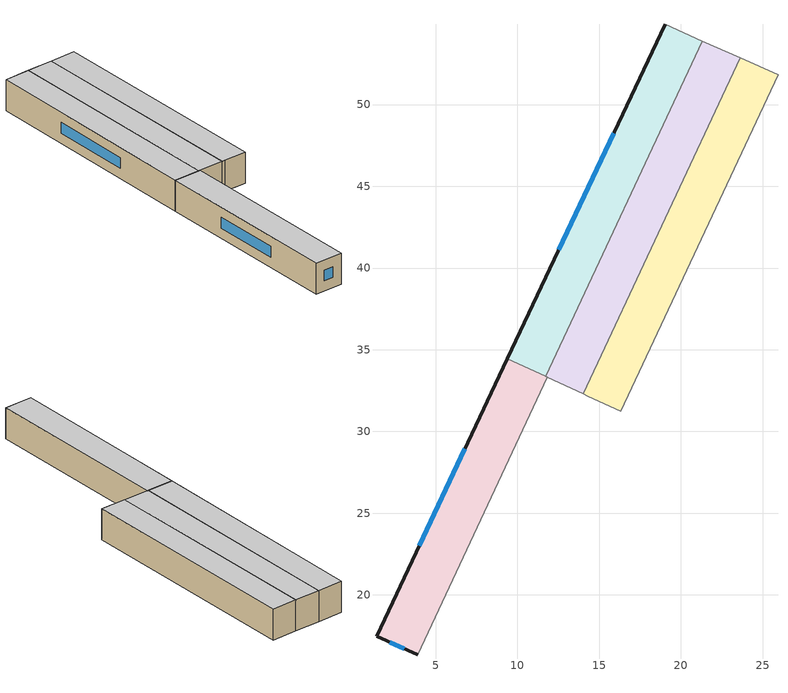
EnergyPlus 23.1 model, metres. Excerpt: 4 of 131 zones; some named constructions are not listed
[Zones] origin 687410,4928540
8ea54f221e6e03a8_F1_dwelling_0
 floor to 8ea54f221e6e03a8_F0_dwelling_0 (EU_floor_Construction): 11.83,33.32 3.9,16.35 1.38,17.47 9.39,34.46 z3
 wall outside (EU_wall_Construction): 9.39,34.46 1.38,17.47 3.9,16.35 z3:6
 wall to 8ea54f221e6e03a8_F1_dwelling_1 (EU_wall_Construction): 3.9,16.35 11.83,33.32 z3:6
 wall to 8ea54f221e6e03a8_F1_dwelling_9 (EU_wall_Construction): 11.73,33.37 9.39,34.46 z3:6
 wall to 8ea54f221e6e03a8_F1_dwelling_10 (EU_wall_Construction): 11.83,33.32 11.73,33.37 z3:6
 window (EU_Window_Construction): 2.2,17.11 3.08,16.72 / 6.78,28.93 3.98,23 z3.98:5.02
 ceiling to 8ea54f221e6e03a8_F2_dwelling_0 (EU_floor_Construction): 3.9,16.35 11.83,33.32 9.39,34.46 1.38,17.47 z6
8ea54f221e6e03a8_F1_dwelling_10
 floor to 8ea54f221e6e03a8_F0_dwelling_10 (EU_floor_Construction): 23.63,52.85 14.02,32.29 11.83,33.32 11.73,33.37 21.32,53.88 z3
 wall adiabatic (EU_wall_Construction): 23.63,52.85 21.32,53.88 z3:6
 wall to 8ea54f221e6e03a8_F1_dwelling_11 (EU_wall_Construction): 14.02,32.29 23.63,52.85 z3:6
 wall to 8ea54f221e6e03a8_F1_dwelling_9 (EU_wall_Construction): 21.32,53.88 11.73,33.37 z3:6
 wall to 8ea54f221e6e03a8_F1_dwelling_1 (EU_wall_Construction): 11.83,33.32 14.02,32.29 z3:6
 ceiling to 8ea54f221e6e03a8_F2_dwelling_10 (EU_floor_Construction): 14.02,32.29 23.63,52.85 21.32,53.88 11.73,33.37 11.83,33.32 z6
8ea54f221e6e03a8_F1_dwelling_11
 floor to 8ea54f221e6e03a8_F0_dwelling_11 (EU_floor_Construction): 25.94,51.82 16.31,31.22 14.02,32.29 23.63,52.85 z3
 wall to 8ea54f221e6e03a8_F1_dwelling_12 (EU_wall_Construction): 16.31,31.22 25.94,51.82 z3:6
 wall adiabatic (EU_wall_Construction): 25.94,51.82 23.63,52.85 z3:6
 wall to 8ea54f221e6e03a8_F1_dwelling_2 (EU_wall_Construction): 14.3,32.16 16.31,31.22 z3:6
 wall to 8ea54f221e6e03a8_F1_dwelling_1 (EU_wall_Construction): 14.02,32.29 14.3,32.16 z3:6
 ceiling to 8ea54f221e6e03a8_F2_dwelling_11 (EU_floor_Construction): 16.31,31.22 25.94,51.82 23.63,52.85 14.02,32.29 z6
8ea54f221e6e03a8_F1_dwelling_9
 floor to 8ea54f221e6e03a8_F0_dwelling_9 (EU_floor_Construction): 21.32,53.88 11.73,33.37 9.39,34.46 19.04,54.9 z3
 wall outside (EU_wall_Construction): 19.04,54.9 9.39,34.46 z3:6
 wall adiabatic (EU_wall_Construction): 21.32,53.88 19.04,54.9 z3:6
 window (EU_Window_Construction): 15.9,48.25 12.53,41.11 z3.98:5.02
 ceiling to 8ea54f221e6e03a8_F2_dwelling_9 (EU_floor_Construction): 11.73,33.37 21.32,53.88 19.04,54.9 9.39,34.46 z6
[SCHEDULE:FILE] Column Number=1; Rows to Skip at Top=0; Number of Hours of Data=8760; Column Separator=Comma; Interpolate to Timestep=No; Minutes per Item=60; Adjust Schedule for Daylight Savings=Yes
Name | File
EU_Step8_GainSchedule_8ea54f221e6e03a8_F4_dwelling_12_f000 | ../../schedules/8ea54f221e6e03a8/8ea54f221e6e03a8_F4_dwelling_12_f000_gain.csv
EU_Step8_GainSchedule_8ea54f221e6e03a8_F4_dwelling_13_f000 | ../../schedules/8ea54f221e6e03a8/8ea54f221e6e03a8_F4_dwelling_13_f000_gain.csv
EU_Step8_GainSchedule_8ea54f221e6e03a8_F4_dwelling_14_f000 | ../../schedules/8ea54f221e6e03a8/8ea54f221e6e03a8_F4_dwelling_14_f000_gain.csv
EU_Step8_GainSchedule_8ea54f221e6e03a8_F4_dwelling_15_f000 | ../../schedules/8ea54f221e6e03a8/8ea54f221e6e03a8_F4_dwelling_15_f000_gain.csv
EU_Step8_GainSchedule_8ea54f221e6e03a8_F5_dwelling_0_f000 | ../../schedules/8ea54f221e6e03a8/8ea54f221e6e03a8_F5_dwelling_0_f000_gain.csv
EU_Step8_GainSchedule_8ea54f221e6e03a8_F5_dwelling_1_f000 | ../../schedules/8ea54f221e6e03a8/8ea54f221e6e03a8_F5_dwelling_1_f000_gain.csv
EU_Step8_GainSchedule_8ea54f221e6e03a8_F5_dwelling_2_f000 | ../../schedules/8ea54f221e6e03a8/8ea54f221e6e03a8_F5_dwelling_2_f000_gain.csv
EU_Step8_GainSchedule_8ea54f221e6e03a8_F5_dwelling_3_f000 | ../../schedules/8ea54f221e6e03a8/8ea54f221e6e03a8_F5_dwelling_3_f000_gain.csv
EU_Step8_GainSchedule_8ea54f221e6e03a8_F5_dwelling_4_f000 | ../../schedules/8ea54f221e6e03a8/8ea54f221e6e03a8_F5_dwelling_4_f000_gain.csv
EU_Step8_GainSchedule_8ea54f221e6e03a8_F5_dwelling_5_f000 | ../../schedules/8ea54f221e6e03a8/8ea54f221e6e03a8_F5_dwelling_5_f000_gain.csv
EU_Step8_GainSchedule_8ea54f221e6e03a8_F5_dwelling_6_f000 | ../../schedules/8ea54f221e6e03a8/8ea54f221e6e03a8_F5_dwelling_6_f000_gain.csv
EU_Step8_GainSchedule_8ea54f221e6e03a8_F5_dwelling_7_f000 | ../../schedules/8ea54f221e6e03a8/8ea54f221e6e03a8_F5_dwelling_7_f000_gain.csv
EU_Step8_GainSchedule_8ea54f221e6e03a8_F5_dwelling_8_f000 | ../../schedules/8ea54f221e6e03a8/8ea54f221e6e03a8_F5_dwelling_8_f000_gain.csv
EU_Step8_GainSchedule_8ea54f221e6e03a8_F5_dwelling_9_f000 | ../../schedules/8ea54f221e6e03a8/8ea54f221e6e03a8_F5_dwelling_9_f000_gain.csv
EU_Step8_GainSchedule_8ea54f221e6e03a8_F5_dwelling_10_f000 | ../../schedules/8ea54f221e6e03a8/8ea54f221e6e03a8_F5_dwelling_10_f000_gain.csv
EU_Step8_GainSchedule_8ea54f221e6e03a8_F5_dwelling_11_f000 | ../../schedules/8ea54f221e6e03a8/8ea54f221e6e03a8_F5_dwelling_11_f000_gain.csv
EU_Step8_GainSchedule_8ea54f221e6e03a8_F5_dwelling_12_f000 | ../../schedules/8ea54f221e6e03a8/8ea54f221e6e03a8_F5_dwelling_12_f000_gain.csv
EU_Step8_GainSchedule_8ea54f221e6e03a8_F5_dwelling_13_f000 | ../../schedules/8ea54f221e6e03a8/8ea54f221e6e03a8_F5_dwelling_13_f000_gain.csv
EU_Step8_GainSchedule_8ea54f221e6e03a8_F5_dwelling_14_f000 | ../../schedules/8ea54f221e6e03a8/8ea54f221e6e03a8_F5_dwelling_14_f000_gain.csv
EU_Step8_GainSchedule_8ea54f221e6e03a8_F5_dwelling_15_f000 | ../../schedules/8ea54f221e6e03a8/8ea54f221e6e03a8_F5_dwelling_15_f000_gain.csv
EU_Step8_GainSchedule_8ea54f221e6e03a8_F7_dwelling_15_f000 | ../../schedules/8ea54f221e6e03a8/8ea54f221e6e03a8_F7_dwelling_15_f000_gain.csv
